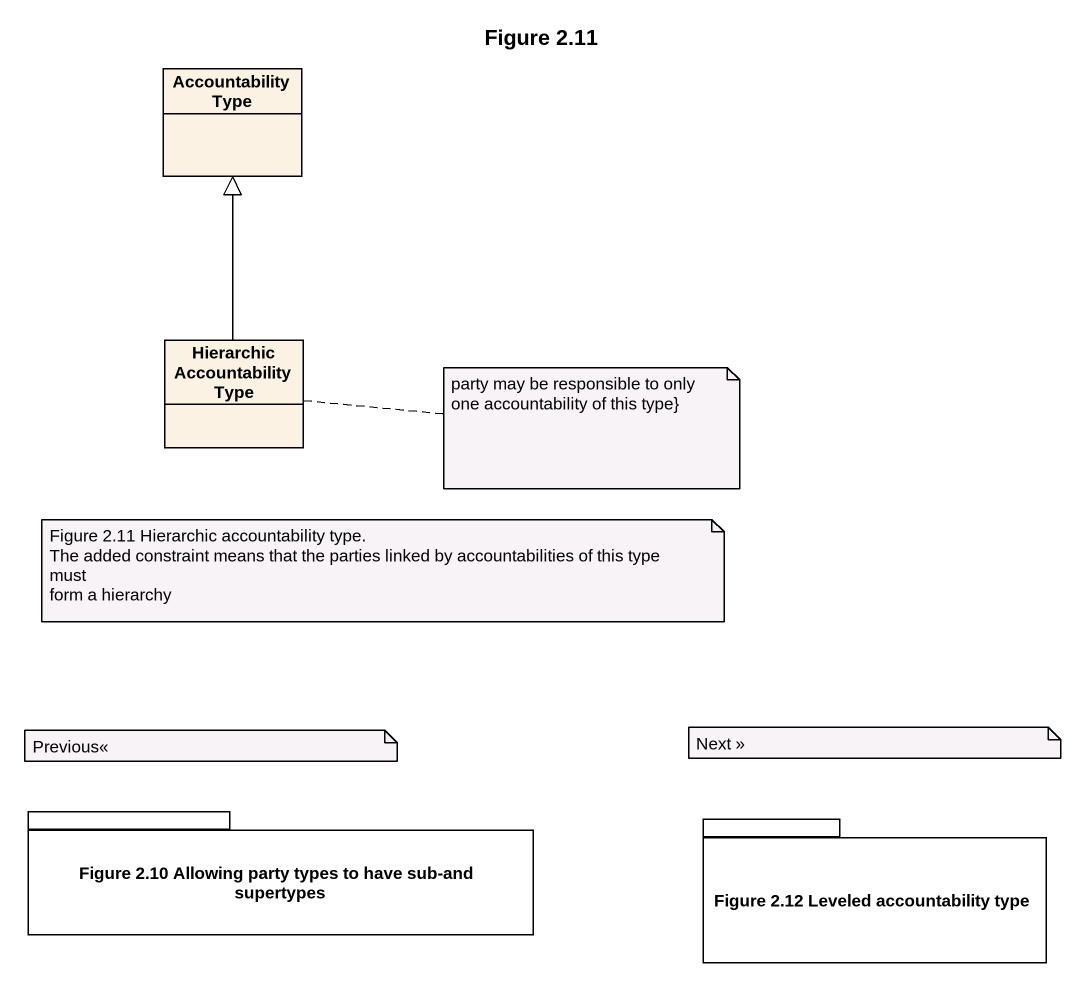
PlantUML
@startuml
title Figure 2.11
hide circle
hide empty members
class "Accountability Type" as Accountability_Type
class "Hierarchic Accountability Type" as Hierarchic_Accountability
package "Figure 2.10 Allowing party types to have sub-and supertypes" as Figure_2_10_Allowing_party {
}
package "Figure 2.12 Leveled accountability type" as Figure_2_12_Leveled {
}
Hierarchic_Accountability -up-|> Accountability_Type
note right of Hierarchic_Accountability
  party may be responsible to only
  one accountability of this type}
end note
note as N2
  Figure 2.11 Hierarchic accountability type.
  The added constraint means that the parties linked by accountabilities of this type must
  form a hierarchy
end note
note as N3
  Previous<<
end note
note as N4
  Next >>
end note
@enduml
